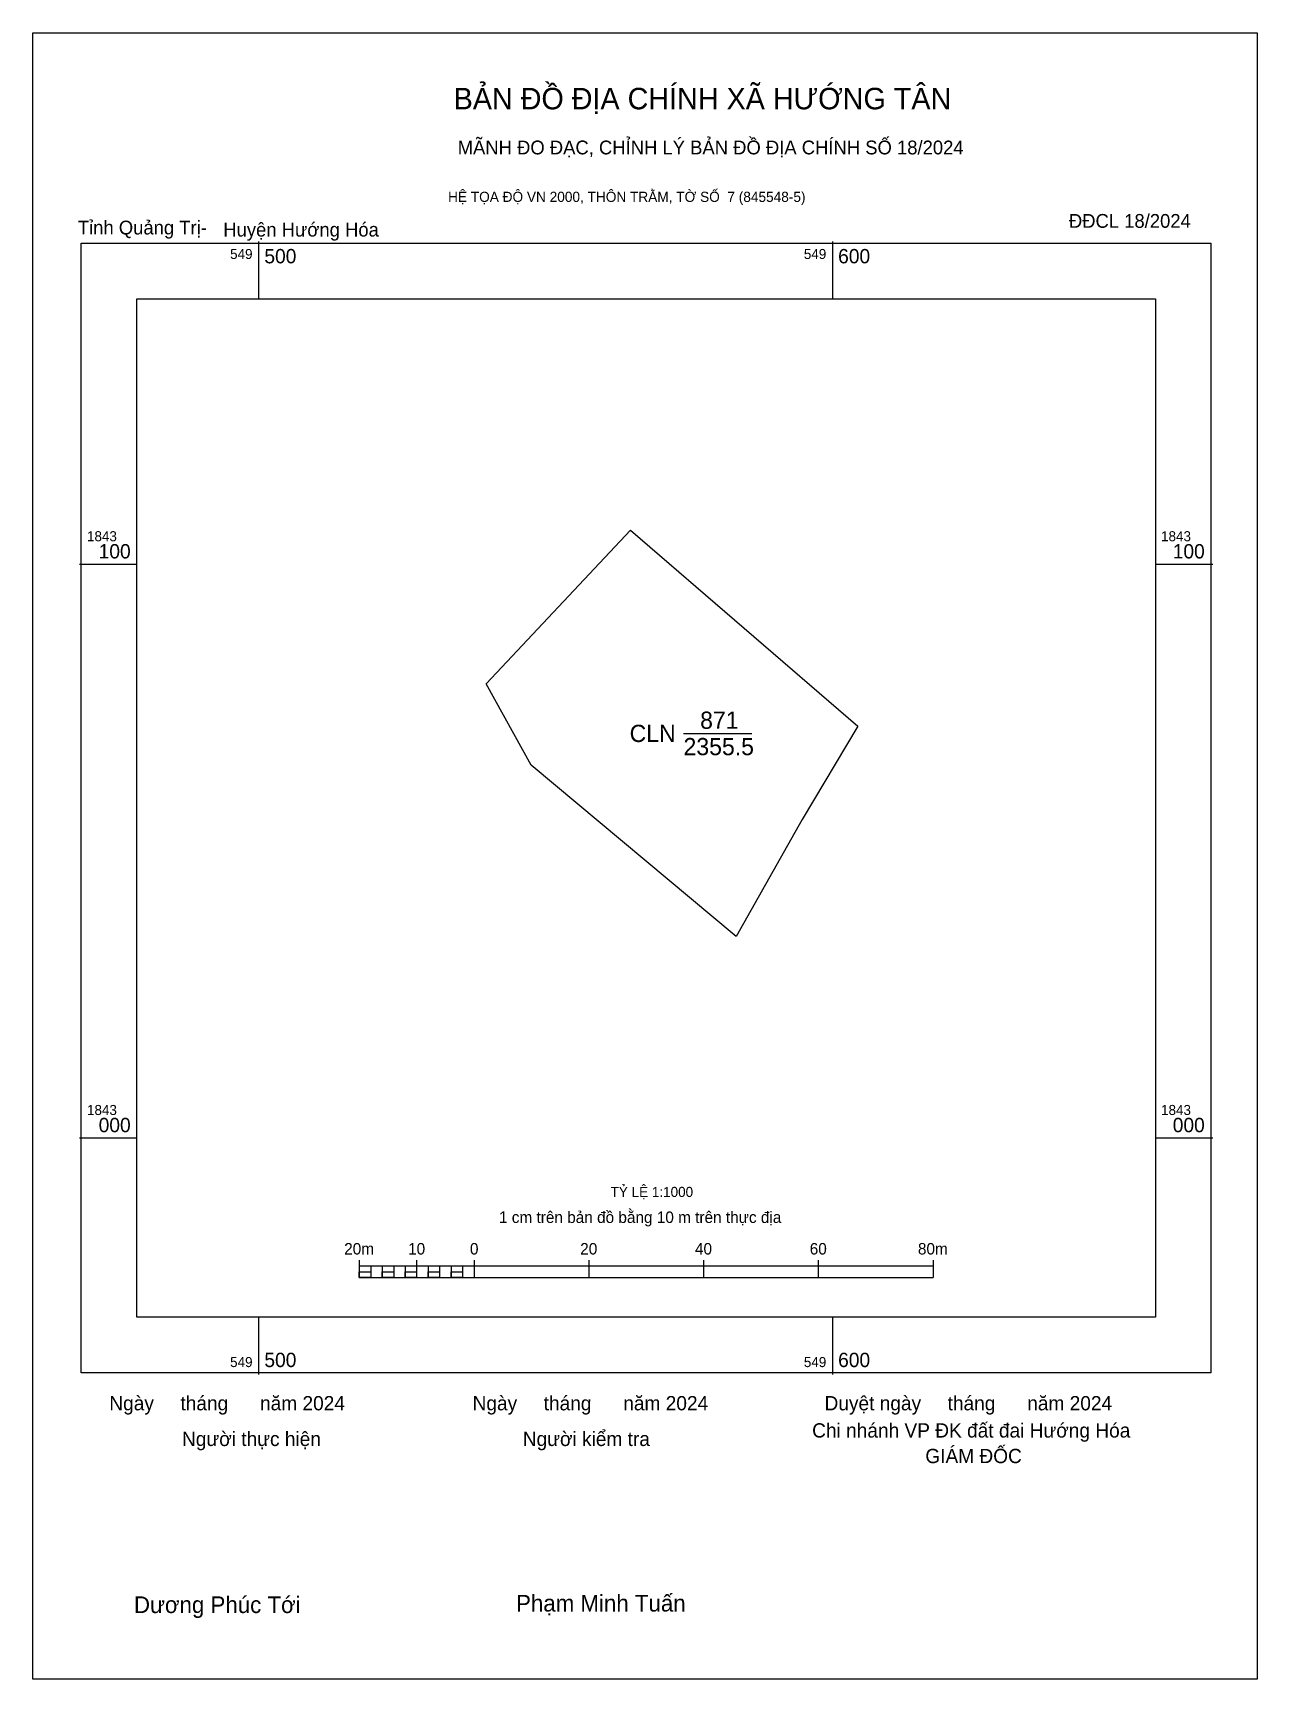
# Model space of a CAD drawing. Extents: x 549461 to 549674, y 1842906 to 1843193.
import ezdxf

# ---------------------------------------------------------------- set-up
doc = ezdxf.new("R2010")
doc.units = 0
for name, color, linetype in [('Level 10', 7, 'Continuous'), ('Level 13', 7, 'Continuous'), ('Level 15', 7, 'Continuous'), ('Level 49', 7, 'Continuous'), ('Level 6', 7, 'Continuous'), ('Level 62', 7, 'Continuous'), ('Level 63', 7, 'Continuous'), ('Level 9', 7, 'Continuous')]:
    doc.layers.add(name, color=color, linetype=linetype)

msp = doc.modelspace()

# ---------------------------------------------------------------- linework, layer by layer
at = {"layer": 'Level 10'}
msp.add_lwpolyline([(549564.79, 1843105.91), (549604.42, 1843071.76), (549594.72, 1843055.52), (549583.22, 1843035.11), (549547.49, 1843064.97), (549539.65, 1843079.16)], close=True, dxfattribs=at)
at = {"layer": 'Level 15'}
msp.add_lwpolyline([(549460.66, 1843192.6), (549674.02, 1843192.6), (549674.02, 1842905.68), (549460.66, 1842905.68)], close=True, dxfattribs=at)
at = {"layer": 'Level 49'}
msp.add_line((549574.05, 1843070.51), (549585.96, 1843070.51), dxfattribs=at)
at = {"layer": 'Level 62'}
msp.add_lwpolyline([(549478.78, 1843146.26), (549656.29, 1843146.26), (549656.29, 1842968.75), (549478.78, 1842968.75)], close=True, dxfattribs=at)
at = {"layer": 'Level 63'}
for p, q in [((549500, 1843156.26), (549500, 1843146.26)), ((549600, 1843156.26), (549600, 1843146.26)), ((549468.78, 1843100), (549478.78, 1843100)), ((549656.29, 1843100), (549666.29, 1843100)), ((549468.78, 1843000), (549478.78, 1843000)), ((549656.29, 1843000), (549666.29, 1843000)), ((549517.54, 1842978.68), (549517.54, 1842975.68)), ((549527.54, 1842978.68), (549527.54, 1842975.68)), ((549537.54, 1842978.68), (549537.54, 1842975.68)), ((549557.54, 1842978.68), (549557.54, 1842975.68)), ((549577.54, 1842978.68), (549577.54, 1842975.68)), ((549597.54, 1842978.68), (549597.54, 1842975.68)), ((549617.54, 1842978.68), (549617.54, 1842975.68)), ((549517.54, 1842977.68), (549617.54, 1842977.68)), ((549517.54, 1842975.68), (549617.54, 1842975.68)), ((549519.54, 1842977.68), (549519.54, 1842975.68)), ((549521.54, 1842977.68), (549521.54, 1842975.68)), ((549523.54, 1842977.68), (549523.54, 1842975.68)), ((549525.54, 1842977.68), (549525.54, 1842975.68)), ((549527.54, 1842977.68), (549527.54, 1842975.68)), ((549529.54, 1842977.68), (549529.54, 1842975.68)), ((549531.54, 1842977.68), (549531.54, 1842975.68)), ((549533.54, 1842977.68), (549533.54, 1842975.68)), ((549535.54, 1842977.68), (549535.54, 1842975.68)), ((549537.54, 1842977.68), (549537.54, 1842975.68)), ((549500, 1842968.75), (549500, 1842958.75)), ((549600, 1842968.75), (549600, 1842958.75))]:
    msp.add_line(p, q, dxfattribs=at)
for points in [[(549469.09, 1843155.94), (549665.98, 1843155.94), (549665.98, 1842959.06), (549469.09, 1842959.06)], [(549517.54, 1842976.68), (549519.54, 1842976.68), (549519.54, 1842975.68), (549517.54, 1842975.68)], [(549517.54, 1842976.68), (549519.54, 1842976.68), (549519.54, 1842975.68), (549517.54, 1842975.68)], [(549521.54, 1842976.68), (549523.54, 1842976.68), (549523.54, 1842975.68), (549521.54, 1842975.68)], [(549525.54, 1842976.68), (549527.54, 1842976.68), (549527.54, 1842975.68), (549525.54, 1842975.68)], [(549529.54, 1842976.68), (549531.54, 1842976.68), (549531.54, 1842975.68), (549529.54, 1842975.68)], [(549533.54, 1842976.68), (549535.54, 1842976.68), (549535.54, 1842975.68), (549533.54, 1842975.68)]]:
    msp.add_lwpolyline(points, close=True, dxfattribs=at)

# ---------------------------------------------------------------- texts
at = {"layer": 'Level 13'}
for s, p in [('871', (549576.95, 1843071.31)), ('CLN', (549564.66, 1843069.01)), ('2355.5', (549574.06, 1843066.71))]:
    msp.add_text(s, height=3, dxfattribs=at).set_placement(p)
at = {"layer": 'Level 6'}
msp.add_text('TỶ LỆ 1:1000', height=1.7579, dxfattribs=at).set_placement((549561.35, 1842989.71))
at = {"layer": 'Level 63'}
for s, height, p in [('BẢN ĐỒ ĐỊA CHÍNH XÃ HƯỚNG TÂN', 3.7437, (549533.99, 1843179.28)), ('MÃNH ĐO ĐẠC, CHỈNH LÝ BẢN ĐỒ ĐỊA CHÍNH SỐ 18/2024', 2.4022, (549534.69, 1843171.43)), ('HỆ TỌA ĐỘ VN 2000, THÔN TRẰM, TỜ SỐ  7 (845548-5)', 1.7782, (549533.02, 1843163.14)), ('549', 1.75, (549495.03, 1843153.19)), ('500', 2.5, (549501, 1843152.44)), ('549', 1.75, (549595.03, 1843153.19)), ('600', 2.5, (549601, 1843152.44)), ('1843', 1.75, (549470.09, 1843104)), ('1843', 1.75, (549657.29, 1843104)), ('100', 2.5, (549472.12, 1843101)), ('100', 2.5, (549659.32, 1843101)), ('1843', 1.75, (549470.09, 1843004)), ('1843', 1.75, (549657.29, 1843004)), ('000', 2.5, (549472.12, 1843001)), ('000', 2.5, (549659.32, 1843001)), ('1 cm trên bản đồ bằng 10 m trên thực địa', 2, (549541.89, 1842985.18)), ('20m', 2, (549514.91, 1842979.68)), ('10', 2, (549526.05, 1842979.68)), ('0', 2, (549536.83, 1842979.68)), ('20', 2, (549556.05, 1842979.68)), ('40', 2, (549576.05, 1842979.68)), ('60', 2, (549596.05, 1842979.68)), ('80m', 2, (549614.91, 1842979.68)), ('549', 1.75, (549495.03, 1842960.06)), ('500', 2.5, (549501, 1842960.06)), ('549', 1.75, (549595.03, 1842960.06)), ('600', 2.5, (549601, 1842960.06)), ('Ngày     tháng      năm 2024', 2.4883, (549473.98, 1842952.52)), ('Ngày     tháng      năm 2024', 2.4883, (549537.29, 1842952.52)), ('Duyệt ngày     tháng      năm 2024', 2.4883, (549598.63, 1842952.52)), ('Chi nhánh VP ĐK đất đai Hướng Hóa', 2.4883, (549596.47, 1842947.78)), ('Người thực hiện', 2.4883, (549486.65, 1842946.3)), ('Người kiểm tra', 2.4883, (549546.04, 1842946.3)), ('GIÁM ĐỐC', 2.488, (549616.2, 1842943.32)), ('Dương Phúc Tới', 2.9024, (549478.27, 1842917.19)), ('Phạm Minh Tuấn', 2.9024, (549544.87, 1842917.45))]:
    msp.add_text(s, height=height, dxfattribs=at).set_placement(p)
at = {"layer": 'Level 9'}
for s, p in [('Tỉnh Quảng Trị-', (549468.49, 1843157.47)), ('Huyện Hướng Hóa', (549493.84, 1843157.11)), ('ĐĐCL 18/2024', (549641.22, 1843158.63))]:
    msp.add_text(s, height=2.4022, dxfattribs=at).set_placement(p)

doc.saveas('drawing.dxf')
